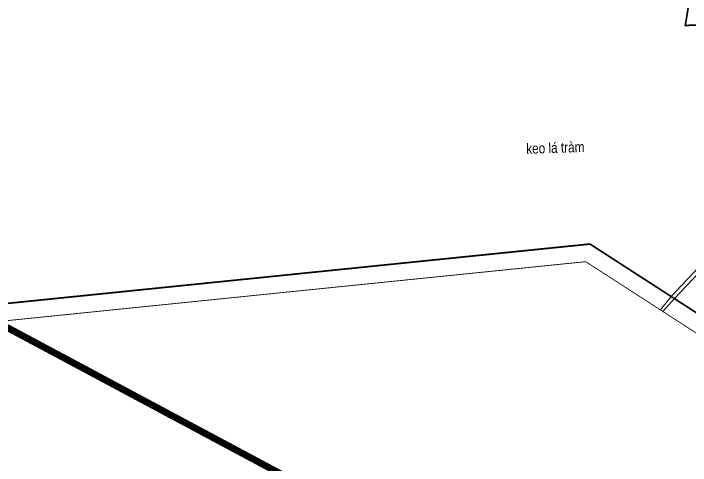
# Model space of a CAD drawing. Header units: metres. Extents: x 0 to 551036, y 0 to 1845929.
# Drawn here: x 545264 to 545659.5, y 1843063.3 to 1843327.5 of the extents above; entities that cross this region are included whole.
import ezdxf

# ---------------------------------------------------------------- set-up
doc = ezdxf.new("R2010")
doc.units = ezdxf.units.M
doc.header["$MEASUREMENT"] = 0
for name, pattern in [('Anordnung Grundriss$0$GESTRICHELT', [0.75, 0.5, -0.25]), ('BD HH1 KEM TMB$0$DASHDOT2', [0.5, 0.25, -0.125, 0, -0.125]), ('DASHED', [0.75, 0.5, -0.25])]:
    doc.linetypes.add(name, pattern=pattern)
for name, color, linetype, lineweight in [('BD HH1 KEM TMB$0$duongdat', 7, 'Continuous', 0), ('BD HH1 KEM TMB$0$ghichuthuyetminh', 7, 'Continuous', 0), ('BD HH1 KEM TMB$0$Ranh', 7, 'Continuous', 0), ('DZ 220kV PA1', 7, 'Continuous', 0), ('Level 2', 7, 'Continuous', 0), ('Level 4', 7, 'Continuous', 0), ('Ranh', 7, 'Continuous', 0), ('Đường', 7, 'Continuous', 0)]:
    doc.layers.add(name, color=color, linetype=linetype, lineweight=lineweight)
doc.styles.add('BD HH1 KEM TMB$0$ghichuduongdien', font='', dxfattribs={"height": 6})
doc.styles.get('BD HH1 KEM TMB$0$ghichuduongdien').set_extended_font_data('.VnArial Narrow')
doc.linetypes.add('FENCELINE1', pattern='A,6.35,-2.54,[133,ltypeshp.shx,S=2.54,R=0,X=-2.54,Y=0],-2.54,25.4', length=36.83)

# ---------------------------------------------------------------- blocks, each defined once
blk = doc.blocks.new('TB')
at = {"layer": 'Level 2', "color": 4, "lineweight": 13}
for p, q in [((-24.6, 1.1), (24.6, -1.1)), ((-1.2, -25.7), (1.2, 25.7))]:
    blk.add_line(p, q, dxfattribs=at)
at = {"layer": 'Level 2', "color": 1, "lineweight": 13}
blk.add_circle((0, 0), 13.5, dxfattribs=at)
at = {"layer": 'Level 4', "color": 1, "lineweight": 13, "flags": 128}
for points in [[(-104.2, 82.6), (155.3, 740.6), (-38, 82.1)], [(-13.8, 71.5), (82.1, -2.6)], [(-131.5, 19.3), (-432.9, -620.6), (-85.8, -28.6)], [(-61.6, -38.9), (58.1, -58)]]:
    blk.add_lwpolyline(points, dxfattribs=at)
at = {"layer": 'Level 4', "color": 2, "linetype": 'Anordnung Grundriss$0$GESTRICHELT', "lineweight": 13, "ltscale": 0.2}
blk.add_circle((0, 0), 1057.3, dxfattribs=at)
at = {"layer": 'Level 4', "color": 1, "lineweight": 13}
for radius in [125, 105]:
    blk.add_circle((0, 0), radius, dxfattribs=at)
for centre, radius, start, end in [((-72.2, -68.1), 154, 77.1765, 114.8722), ((-43.3, 37), 45.4, 49.5307, 83.3267), ((-131.6, 56.9), 15.7, 109.7536, 203.5071), ((0.1, 99.2), 154, 198.3885, 236.0841), ((-56.6, 6.1), 45.4, 229.934, 263.7299), ((56.6, -24.5), 33.6, 272.6116, 40.6491)]:
    blk.add_arc(centre, radius, start, end, dxfattribs=at)

msp = doc.modelspace()

# ---------------------------------------------------------------- linework, layer by layer
at = {"layer": 'BD HH1 KEM TMB$0$duongdat', "flags": 128}
for points in [[(545719.89689, 1843322.65517), (545718.26968, 1843322.45519), (545722.66157, 1843301.49439), (545719.77376, 1843286.74508), (545725.64525, 1843266.52191), (545734.08103, 1843251.88551), (545743.84688, 1843233.85619), (545743.71507, 1843225.74756), (545714.41752, 1843212.65976), (545687.79209, 1843195.80801), (545673.25714, 1843188.8232), (545648.1826, 1843162.10706)], [(545650.07542, 1843160.88325), (545671.36389, 1843183.25792), (545685.68314, 1843192.57102), (545716.19095, 1843211.41766), (545744.26627, 1843223.0644), (545761.79688, 1843187.58109), (545775.91243, 1843166.47608), (545780.23816, 1843157.71683), (545771.37101, 1843145.4087), (545768.81871, 1843131.21323), (545767.03329, 1843106.98952), (545768.94213, 1843085.74223)], [(545648.1826, 1843162.10706), (545641.98837, 1843154.20385)], [(545643.43072, 1843153.27129), (545650.07542, 1843160.88325)]]:
    msp.add_lwpolyline(points, dxfattribs=at)
at = {"layer": 'BD HH1 KEM TMB$0$Ranh', "color": 3, "linetype": 'BD HH1 KEM TMB$0$DASHDOT2', "ltscale": 6, "const_width": 0.5}
msp.add_lwpolyline([(546883.41754, 1842351.55456), (545598.30852, 1843182.44517), (545258.96611, 1843147.8327), (544701.50992, 1843394.47262), (544556.1858, 1844028.76097)], dxfattribs=at)
at = {"layer": 'DZ 220kV PA1', "color": 2, "linetype": 'DASHED', "lineweight": 13, "ltscale": 12.5, "const_width": 4}
msp.add_lwpolyline([(547385.12789, 1841927.03834), (547280.04672, 1841909.74385), (547184.47, 1842163.72), (546733.40922, 1842515.82241), (546043.97203, 1842724.39091), (544738.834, 1843423.118), (544638.64538, 1843711.41469), (543772.65951, 1844159.32141), (543499.2181, 1844471.39657)], dxfattribs=at)
at = {"layer": 'Ranh', "linetype": 'FENCELINE1', "lineweight": 13, "const_width": 1}
msp.add_lwpolyline([(545039.78842, 1844094.35008), (545124.08835, 1843654.25007), (545296.08835, 1843665.35004), (545306.4884, 1843960.65004), (545709.48834, 1843646.54997), (545656.48829, 1843320.54998), (546108.28829, 1843335.54991), (547778.80819, 1842689.00963), (548193.07811, 1842207.30956), (548585.07806, 1841934.3695), (548381.70799, 1841468.51953), (548541.08792, 1841050.34951), (548101.40786, 1840712.89958), (547608.7779, 1840958.86966), (547251.34806, 1841933.18972), (546890.08813, 1842359.14978), (545600.78827, 1843192.74999), (545260.58826, 1843158.05004), (544710.1383, 1843401.59013), (544568.32841, 1844020.54016), (545039.78842, 1844094.35008)], dxfattribs=at)

# ---------------------------------------------------------------- block references
at = {"layer": 'Đường', "lineweight": 13, "xscale": 0.1, "yscale": 0.1, "zscale": 0.1, "rotation": 286.2264331696364}
msp.add_blockref('TB', (545596.0774, 1843447.243), dxfattribs=at)

# ---------------------------------------------------------------- texts
at = {"layer": 'BD HH1 KEM TMB$0$ghichuthuyetminh', "linetype": 'ByBlock', "style": 'BD HH1 KEM TMB$0$ghichuduongdien'}
msp.add_text('keo l¸ trµm', height=6, rotation=1.8202087, dxfattribs=at).set_placement((545563.63982, 1843245.5032))

doc.saveas('drawing.dxf')
